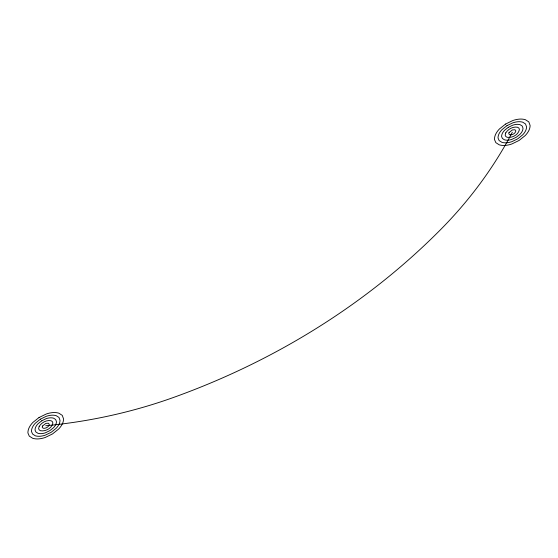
<?xml version="1.0" encoding="UTF-8"?>
<svg xmlns="http://www.w3.org/2000/svg" width="558" height="558" viewBox="0 0 558 558"><rect width="100%" height="100%" fill="white"/><g stroke="black" fill="none" stroke-linecap="round" stroke-linejoin="round"><path stroke-width="0.84" d="M45.763 425.733A462.122 401.816 -3 0 0 175.024 396.912A698.142 607.034 -3 0 0 439.955 230.266A462.122 401.816 -3 0 0 512.321 132.267M39.193 426.347L38.621 428.6L39.165 429.883L40.539 430.762C45.623 431.634 51.901 428.286 52.877 422.999L52.361 421.583L50.994 420.711C46.405 419.832 41.648 422.539 39.193 426.347M42.478 426.04L42.192 427.17L43.154 428.251C45.693 428.684 48.832 427.01 49.32 424.366L48.379 423.222L45.854 423.396L42.478 426.04M505.743 132.881L505.171 135.134L505.722 136.417L507.089 137.289C512.174 138.168 518.452 134.82 519.428 129.533L518.919 128.117L517.545 127.238C512.955 126.366 508.199 129.072 505.743 132.881M509.029 132.574L508.743 133.697L509.705 134.778C512.244 135.217 515.39 133.543 515.878 130.9L514.929 129.749L512.404 129.923L509.029 132.574M39.018 417.537L32.95 422.371A23.108 20.088 -3 0 0 29.33 427.275A15.666 13.622 -3 0 0 27.9 432.903L29.267 436.112L32.699 438.302A14.752 12.827 -3 0 0 38.872 438.867A23.108 20.088 -3 0 0 45.331 437.43L52.508 433.936L58.583 429.095A23.108 20.088 -3 0 0 62.196 424.199A14.752 12.827 -3 0 0 63.549 418.898L62.259 415.361L58.834 413.164A14.752 12.827 -3 0 0 52.661 412.599A23.108 20.088 -3 0 0 46.195 414.043L39.018 417.537M40.371 419.177L35.51 423.048A18.484 16.07 -3 0 0 32.615 426.968A12.534 10.895 -3 0 0 31.471 431.467L32.566 434.033L35.307 435.791A11.802 10.26 -3 0 0 40.253 436.244A18.484 16.07 -3 0 0 45.421 435.087L51.162 432.297L56.016 428.425A18.484 16.07 -3 0 0 58.911 424.505A11.802 10.26 -3 0 0 59.992 420.265L58.96 417.433L56.218 415.682A11.802 10.26 -3 0 0 51.28 415.229A18.484 16.07 -3 0 0 46.112 416.38L40.371 419.177M41.717 420.816L38.077 423.717A13.866 12.053 -3 0 0 35.907 426.661A9.402 8.175 -3 0 0 35.049 430.037L35.865 431.962L37.923 433.273A8.851 7.693 -3 0 0 41.627 433.615A13.866 12.053 -3 0 0 45.505 432.75L49.815 430.657L53.456 427.749A13.866 12.053 -3 0 0 55.626 424.812A8.851 7.693 -3 0 0 56.435 421.632L55.66 419.511L53.603 418.193A8.851 7.693 -3 0 0 49.899 417.851A13.866 12.053 -3 0 0 46.021 418.716L41.717 420.816M505.576 124.064L499.501 128.905A23.108 20.088 -3 0 0 495.888 133.801A15.666 13.622 -3 0 0 494.451 139.43L495.825 142.639L499.25 144.836A14.752 12.827 -3 0 0 505.422 145.401A23.108 20.088 -3 0 0 511.888 143.957L519.066 140.463L525.134 135.629A23.108 20.088 -3 0 0 528.754 130.725A14.752 12.827 -3 0 0 530.1 125.424L528.817 121.888L525.385 119.698A14.752 12.827 -3 0 0 519.212 119.133A23.108 20.088 -3 0 0 512.746 120.57L505.576 124.064M506.922 125.703L502.067 129.575A18.484 16.07 -3 0 0 499.173 133.495A12.534 10.895 -3 0 0 498.029 138L499.124 140.567L501.865 142.318A11.802 10.26 -3 0 0 506.804 142.771A18.484 16.07 -3 0 0 511.972 141.62L517.712 138.823L522.574 134.952A18.484 16.07 -3 0 0 525.469 131.032A11.802 10.26 -3 0 0 526.543 126.792L525.517 123.967L522.776 122.209A11.802 10.26 -3 0 0 517.831 121.756A18.484 16.07 -3 0 0 512.663 122.913L506.922 125.703M508.268 127.343L504.627 130.251A13.866 12.053 -3 0 0 502.458 133.188A9.402 8.175 -3 0 0 501.6 136.564L502.423 138.489L504.474 139.807A8.851 7.693 -3 0 0 508.185 140.149A13.866 12.053 -3 0 0 512.063 139.284L516.366 137.184L520.007 134.283A13.866 12.053 -3 0 0 522.176 131.339A8.851 7.693 -3 0 0 522.986 128.166L522.218 126.038L520.161 124.727A8.851 7.693 -3 0 0 516.457 124.385A13.866 12.053 -3 0 0 512.579 125.25L508.268 127.343"/></g></svg>
